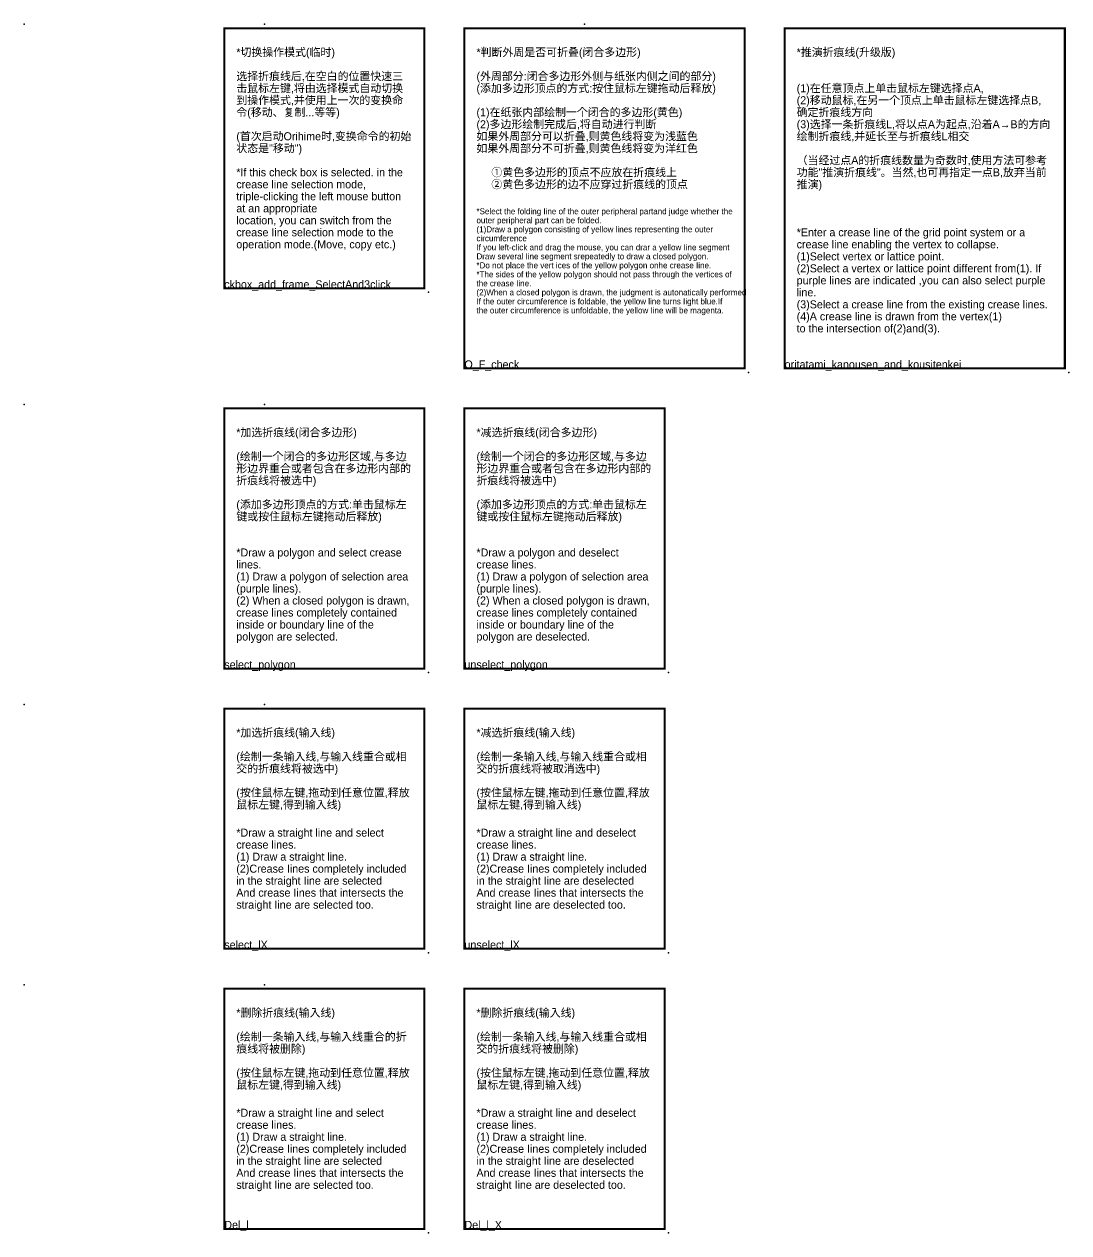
# Model space of a CAD drawing. Header units: millimetres. Extents: x -1842 to 3667, y -2745 to 2263.
# Drawn here: x 2213 to 2474, y 802.6 to 1104.6 of the extents above; entities that cross this region are included whole.
import ezdxf

# ---------------------------------------------------------------- set-up
doc = ezdxf.new("R2010")
doc.units = ezdxf.units.MM
doc.header["$LTSCALE"] = 1000
doc.layers.add('1-中文', color=7, linetype='Continuous', lineweight=25)
doc.layers.add('2-英文', color=250, linetype='Continuous', lineweight=25)
doc.layers.add('3-图名', color=6, linetype='Continuous', plot=False, transparency=0.5)
doc.layers.add('4-图框', color=7, linetype='Continuous', true_color=0x81cde4)
doc.styles.add('kucha制图', font='')
doc.styles.get('kucha制图').set_extended_font_data('思源黑体 CN Regular')

# ---------------------------------------------------------------- blocks, each defined once
blk = doc.blocks.new('*U12')
at = {"color": 0, "const_width": 0.5}
blk.add_lwpolyline([(0, -65), (50, -65), (50, 0), (0, 0)], close=True, dxfattribs=at)
at = {"color": 8}
for p in [(-50, 1), (51, -66)]:
    blk.add_point(p, dxfattribs=at)
blk = doc.blocks.new('图名')
at = {"layer": '3-图名', "ltscale": 8, "style": 'kucha制图', "flags": 8}
blk.add_attdef('图名', (0, 0), '', height=2, dxfattribs=at)
blk = doc.blocks.new('*U14')
at = {"color": 0, "const_width": 0.5}
blk.add_lwpolyline([(0, -60), (50, -60), (50, 0), (0, 0)], close=True, dxfattribs=at)
at = {"color": 8}
for p in [(-50, 1), (51, -61)]:
    blk.add_point(p, dxfattribs=at)
blk = doc.blocks.new('*U13')
at = {"color": 0, "const_width": 0.5}
blk.add_lwpolyline([(0, -85), (70, -85), (70, 0), (0, 0)], close=True, dxfattribs=at)
at = {"color": 8}
for p in [(-50, 1), (71, -86)]:
    blk.add_point(p, dxfattribs=at)

msp = doc.modelspace()

# ---------------------------------------------------------------- block references
at = {"layer": '3-图名'}
ref = msp.add_blockref('图名', (2262.99, 1038.59), dxfattribs=at)
ref.add_attrib('图名', 'ckbox_add_frame_SelectAnd3click', (2262.99, 1038.59), dxfattribs={"ltscale": 8, "height": 2, "style": 'kucha制图'})
ref = msp.add_blockref('图名', (2322.99, 1018.59), dxfattribs=at)
ref.add_attrib('图名', 'O_F_check', (2322.99, 1018.59), dxfattribs={"ltscale": 8, "height": 2, "style": 'kucha制图'})
ref = msp.add_blockref('图名', (2402.99, 1018.59), dxfattribs=at)
ref.add_attrib('图名', 'oritatami_kanousen_and_kousitenkei', (2402.99, 1018.59), dxfattribs={"ltscale": 8, "height": 2, "style": 'kucha制图'})
ref = msp.add_blockref('图名', (2262.99, 943.59), dxfattribs=at)
ref.add_attrib('图名', 'select_polygon', (2262.99, 943.59), dxfattribs={"ltscale": 8, "height": 2, "style": 'kucha制图'})
ref = msp.add_blockref('图名', (2322.99, 943.59), dxfattribs=at)
ref.add_attrib('图名', 'unselect_polygon', (2322.99, 943.59), dxfattribs={"ltscale": 8, "height": 2, "style": 'kucha制图'})
ref = msp.add_blockref('图名', (2262.99, 873.59), dxfattribs=at)
ref.add_attrib('图名', 'select_lX', (2262.99, 873.59), dxfattribs={"ltscale": 8, "height": 2, "style": 'kucha制图'})
ref = msp.add_blockref('图名', (2322.99, 873.59), dxfattribs=at)
ref.add_attrib('图名', 'unselect_lX', (2322.99, 873.59), dxfattribs={"ltscale": 8, "height": 2, "style": 'kucha制图'})
ref = msp.add_blockref('图名', (2262.99, 803.59), dxfattribs=at)
ref.add_attrib('图名', 'Del_l', (2262.99, 803.59), dxfattribs={"ltscale": 8, "height": 2, "style": 'kucha制图'})
ref = msp.add_blockref('图名', (2322.99, 803.59), dxfattribs=at)
ref.add_attrib('图名', 'Del_l_X', (2322.99, 803.59), dxfattribs={"ltscale": 8, "height": 2, "style": 'kucha制图'})
at = {"layer": '4-图框'}
for name, p in [('*U12', (2262.99, 1103.59)), ('*U13', (2322.99, 1103.59)), ('*U13', (2402.99, 1103.59)), ('*U12', (2262.99, 1008.59)), ('*U12', (2322.99, 1008.59)), ('*U14', (2262.99, 933.59)), ('*U14', (2322.99, 933.59)), ('*U14', (2262.99, 863.59)), ('*U14', (2322.99, 863.59))]:
    msp.add_blockref(name, p, dxfattribs=at)

# ---------------------------------------------------------------- texts
at = {"layer": '1-中文', "char_height": 2, "attachment_point": 1, "line_spacing_factor": 0.9, "style": 'kucha制图'}
for s, width, insert in [('*切换操作模式(临时)\\P\\P选择折痕线后,在空白的位置快速三击鼠标左键,将由选择模式自动切换到操作模式,并使用上一次的变换命令(移动、复制...等等)\\P\\P(首次启动Orihime时,变换命令的初始状态是"移动")', 44, (2265.99, 1098.59)), ('*判断外周是否可折叠(闭合多边形)\\P\\P(外周部分:闭合多边形外侧与纸张内侧之间的部分)\\P(添加多边形顶点的方式:按住鼠标左键拖动后释放)\\P\\P(1)在纸张内部绘制一个闭合的多边形(黄色)^J(2)多边形绘制完成后,将自动进行判断^J如果外周部分可以折叠,则黄色线将变为浅蓝色\\P如果外周部分不可折叠,则黄色线将变为洋红色\\P\\P     ①黄色多边形的顶点不应放在折痕线上^J     ②黄色多边形的边不应穿过折痕线的顶点', 64, (2325.99, 1098.59)), ('*推演折痕线(升级版)\\P\\P\\P(1)在任意顶点上单击鼠标左键选择点A,\\P(2)移动鼠标,在另一个顶点上单击鼠标左键选择点B,\\P确定折痕线方向\\P(3)选择一条折痕线L,将以点A为起点,沿着A→B的方向绘制折痕线,并延长至与折痕线L相交\\P\\P（当经过点A的折痕线数量为奇数时,使用方法可参考功能"推演折痕线"。当然,也可再指定一点B,放弃当前推演)', 64, (2405.99, 1098.59)), ('*加选折痕线(闭合多边形)\\P\\P(绘制一个闭合的多边形区域,与多边形边界重合或者包含在多边形内部的折痕线将被选中)\\P\\P(添加多边形顶点的方式:单击鼠标左键或按住鼠标左键拖动后释放)', 44, (2265.99, 1003.59)), ('*减选折痕线(闭合多边形)\\P\\P(绘制一个闭合的多边形区域,与多边形边界重合或者包含在多边形内部的折痕线将被选中)\\P\\P(添加多边形顶点的方式:单击鼠标左键或按住鼠标左键拖动后释放)', 44, (2325.99, 1003.59)), ('*加选折痕线(输入线)\\P\\P(绘制一条输入线,与输入线重合或相交的折痕线将被选中)\\P\\P(按住鼠标左键,拖动到任意位置,释放鼠标左键,得到输入线)', 44, (2265.99, 928.59)), ('*减选折痕线(输入线)\\P\\P(绘制一条输入线,与输入线重合或相交的折痕线将被取消选中)\\P\\P(按住鼠标左键,拖动到任意位置,释放鼠标左键,得到输入线)', 44, (2325.99, 928.59)), ('*删除折痕线(输入线)\\P\\P(绘制一条输入线,与输入线重合的折痕线将被删除)\\P\\P(按住鼠标左键,拖动到任意位置,释放鼠标左键,得到输入线)', 44, (2265.99, 858.59)), ('*删除折痕线(输入线)\\P\\P(绘制一条输入线,与输入线重合或相交的折痕线将被删除)\\P\\P(按住鼠标左键,拖动到任意位置,释放鼠标左键,得到输入线)', 44, (2325.99, 858.59))]:
    msp.add_mtext_dynamic_manual_height_columns(s, width=width, gutter_width=12.5, heights=[0], dxfattribs=dict(at, insert=insert))
at = {"layer": '2-英文', "attachment_point": 1, "line_spacing_factor": 0.9, "style": 'kucha制图'}
for s, width, insert, char_height in [('*If this check box is selected. in the crease line selection mode,\\Ptriple-clicking the left mouse button at an appropriate\\Plocation, you can switch from the crease Iine selection mode to the operation mode.(Move, copy etc.)', 44, (2265.99, 1068.59), 2), ('*Select the folding Iine of the outer peripheral partand judge whether the outer peripheral part can be folded.\\P(1)Draw a polygon consisting of yellow lines representing the outer circumference\\PIf you left-click and drag the mouse, you can drar a yellow Iine segment Draw several Iine segment srepeatedly to draw a closed polygon.\\P*Do not place the vert ices of the yellow polygon onhe crease Iine.\\P*The sides of the yellow polygon should not pass through the vertices of the crease Iine.\\P(2)When a closed polygon is drawn, the judgment is autonatically performed\\PIf the outer circumference is foldable, the yellow line turns Iight blue.If the outer circumference is unfoldable, the yellow Iine will be magenta.', 63.8603, (2325.99, 1058.59), 1.5), ('*Enter a crease line of the grid point system or a crease line enabling the vertex to collapse.\\P(1)Select vertex or lattice point.\\P(2)Select a vertex or lattice point different from(1). If purple lines are indicated ,you can also select purple line.\\P(3)Select a crease line from the existing crease lines.\\P(4)A crease line is drawn from the vertex(1)\\Pto the intersection of(2)and(3).', 65, (2405.99, 1053.59), 2), ('*Draw a polygon and select crease lines.\\P(1) Draw a polygon of selection area (purple lines).\\P(2) When a closed polygon is drawn, crease lines completely contained inside or boundary line of the polygon are selected.', 44, (2265.99, 973.59), 2), ('*Draw a polygon and deselect crease lines.\\P(1) Draw a polygon of selection area (purple lines).\\P(2) When a closed polygon is drawn, crease lines completely contained inside or boundary line of the polygon are deselected.', 44, (2325.99, 973.59), 2), ('*Draw a straight line and select crease lines.\\P(1) Draw a straight line. \\P(2)Crease Iines completely included in the straight Iine are selected\\PAnd crease Iines that intersects the straight Iine are selected too.', 44, (2265.99, 903.59), 2), ('*Draw a straight line and deselect crease lines.\\P(1) Draw a straight line. \\P(2)Crease Iines completely included in the straight Iine are deselected\\PAnd crease Iines that intersects the straight Iine are deselected too.', 44, (2325.99, 903.59), 2), ('*Draw a straight line and select crease lines.\\P(1) Draw a straight line. \\P(2)Crease Iines completely included in the straight Iine are selected\\PAnd crease Iines that intersects the straight Iine are selected too.', 44, (2265.99, 833.59), 2), ('*Draw a straight line and deselect crease lines.\\P(1) Draw a straight line. \\P(2)Crease Iines completely included in the straight Iine are deselected\\PAnd crease Iines that intersects the straight Iine are deselected too.', 44, (2325.99, 833.59), 2)]:
    msp.add_mtext_dynamic_manual_height_columns(s, width=width, gutter_width=12.5, heights=[0], dxfattribs=dict(at, insert=insert, char_height=char_height))

doc.saveas('drawing.dxf')
